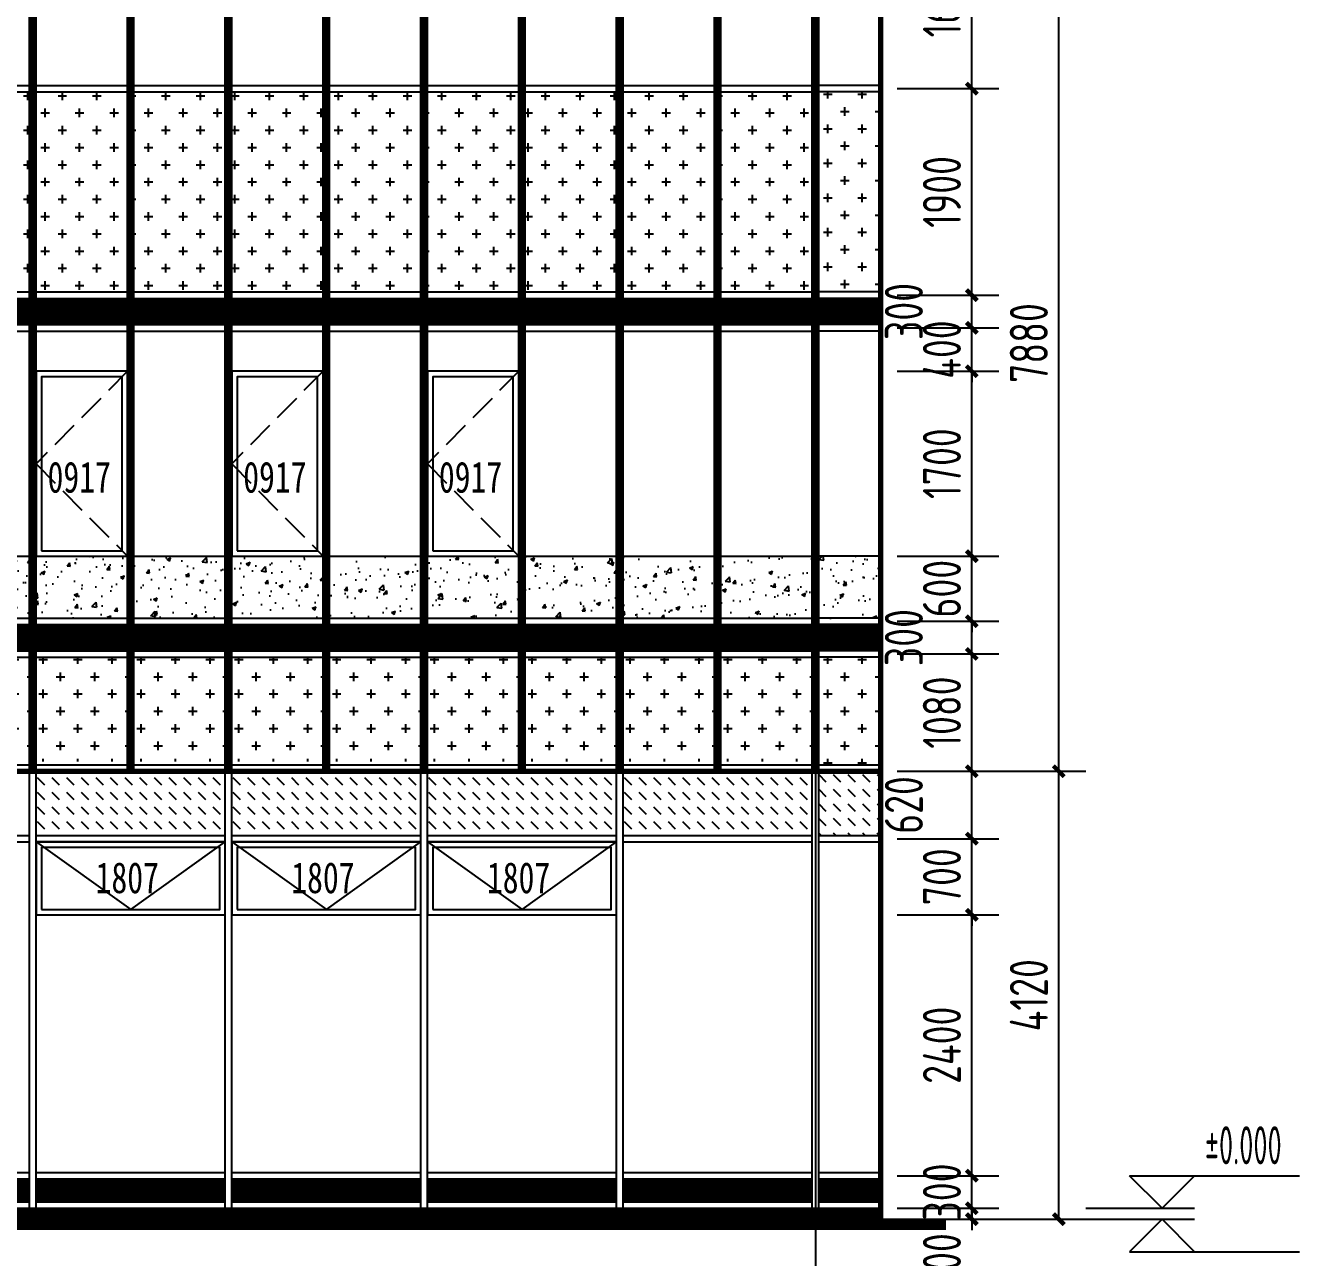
# Model space of a CAD drawing. Extents: x -280168 to 205214, y -148835 to -64913.
# Drawn here: x -229929 to -218208, y -107579 to -96245 of the extents above; entities that cross this region are included whole.
import ezdxf

# ---------------------------------------------------------------- set-up
doc = ezdxf.new("R2010")
doc.units = 0
doc.header["$LTSCALE"] = 1000
doc.header["$MEASUREMENT"] = 0
doc.linetypes.add('DASH', pattern=[0.35, 0.25, -0.1])
for name, color, linetype in [('01-标注_尺寸', 124, 'Continuous'), ('01-标注_标高', 200, 'Continuous'), ('02-TEXT_标注', 130, 'Continuous'), ('05-填充_156', 156, 'Continuous'), ('05-填充_18', 18, 'Continuous'), ('05-填充_天正', 14, 'Continuous'), ('A-C_玻璃幕墙', 140, 'Continuous'), ('A-C_窗', 140, 'Continuous'), ('D-铝板', 181, 'Continuous'), ('E-立面轮廓', 241, 'Continuous')]:
    doc.layers.add(name, color=color, linetype=linetype)
doc.layers.add('04-不打印_辅助线', color=165, linetype='Continuous', plot=False)
doc.styles.add('_TCH_DIM', font='ros1.shx', dxfattribs={"width": 0.75, "bigfont": 'jd.shx'})
doc.styles.add('_TCH_DIM_T3', font='ros1.shx', dxfattribs={"width": 0.85, "bigfont": 'jd.shx'})
doc.styles.get("Standard").update_dxf_attribs({"font": 'STXIHEI_0.TTF', "width": 0.75})
doc.dimstyles.new('_TCH_ARCH&&100', dxfattribs={"dimtxt": 350, "dimasz": 100, "dimexe": 250, "dimexo": 300, "dimgap": 100, "dimtad": 1, "dimdec": 0, "dimzin": 0, "dimdsep": 46, "dimtxsty": '_TCH_DIM_T3', "dimblk": 'ARCHTICK', "dimcen": 0.09, "dimclrt": 7, "dimazin": 2, "dimtfac": 1, "dimtdec": 0, "dimtix": 1, "dimtmove": 2, "dimatfit": 3, "dimfxl": 0, "dimtolj": 1, "dimtzin": 0, "dimarcsym": 0})

# ---------------------------------------------------------------- blocks, each defined once
blk = doc.blocks.new('*U451')
at = {"layer": '05-填充_18', "const_width": 210}
blk.add_lwpolyline([(-870, 0), (870, 0)], dxfattribs=at)
blk = doc.blocks.new('*U452')
at = {"color": 0, "linetype": 'ByBlock', "lineweight": -2, "transparency": 16777216}
for p in [(-7200, 0), (-5400, 0), (-3600, 0), (-1800, 0), (0, 0)]:
    blk.add_blockref('*U451', p, dxfattribs=at)
blk = doc.blocks.new('*U467')
at = {"layer": '05-填充_18', "const_width": 240}
blk.add_lwpolyline([(-420, 0), (420, 0)], dxfattribs=at)
blk = doc.blocks.new('*U468')
at = {"layer": '05-填充_18', "color": 0, "linetype": 'ByBlock', "lineweight": -2, "transparency": 16777216}
for p in [(13500, 0), (14400, 0), (15300, 0), (16200, 0), (17100, 0), (18000, 0), (18900, 0), (19800, 0), (20700, 0)]:
    blk.add_blockref('*U467', p, dxfattribs=at)
blk = doc.blocks.new('*U479')
at = {"layer": '05-填充_18', "const_width": 240}
blk.add_lwpolyline([(-420, 0), (420, 0)], dxfattribs=at)
blk = doc.blocks.new('*U480')
at = {"layer": '05-填充_18', "color": 0, "linetype": 'ByBlock', "lineweight": -2, "transparency": 16777216}
for p in [(13500, 0), (14400, 0), (15300, 0), (16200, 0), (17100, 0), (18000, 0), (18900, 0), (19800, 0), (20700, 0)]:
    blk.add_blockref('*U479', p, dxfattribs=at)
blk = doc.blocks.new('*U453')
at = {"layer": 'A-C_玻璃幕墙'}
for p, q in [((-30, -2025), (-30, 1995)), ((30, -2025), (30, 1995))]:
    blk.add_line(p, q, dxfattribs=at)
blk = doc.blocks.new('*U454')
at = {"layer": 'A-C_玻璃幕墙', "color": 0, "linetype": 'ByBlock', "lineweight": -2, "transparency": 16777216}
for p in [(-7200, 0), (-5400, 0), (-3600, 0), (-1800, 0), (0, 0)]:
    blk.add_blockref('*U453', p, dxfattribs=at)
blk = doc.blocks.new('*U455')
at = {"layer": 'A-C_玻璃幕墙'}
for p, q in [((-870, 30), (870, 30)), ((-870, -30), (870, -30))]:
    blk.add_line(p, q, dxfattribs=at)
blk = doc.blocks.new('*U456')
at = {"layer": 'A-C_玻璃幕墙', "color": 0, "linetype": 'ByBlock', "lineweight": -2, "transparency": 16777216}
for p in [(-7200, 0), (-5400, 0), (-3600, 0), (-1800, 0), (0, 0)]:
    blk.add_blockref('*U455', p, dxfattribs=at)
blk = doc.blocks.new('*U457')
at = {"layer": 'A-C_玻璃幕墙'}
for p, q in [((-870, 30), (870, 30)), ((-870, -30), (870, -30))]:
    blk.add_line(p, q, dxfattribs=at)
blk = doc.blocks.new('*U458')
at = {"layer": 'A-C_玻璃幕墙', "color": 0, "linetype": 'ByBlock', "lineweight": -2, "transparency": 16777216}
for p in [(-7200, 0), (-5400, 0), (-3600, 0), (-1800, 0), (0, 0)]:
    blk.add_blockref('*U457', p, dxfattribs=at)
blk = doc.blocks.new('*U459')
at = {"layer": 'A-C_玻璃幕墙'}
for p, q in [((-870, 30), (870, 30)), ((-870, -30), (870, -30))]:
    blk.add_line(p, q, dxfattribs=at)
blk = doc.blocks.new('*U460')
at = {"layer": 'A-C_玻璃幕墙', "color": 0, "linetype": 'ByBlock', "lineweight": -2, "transparency": 16777216}
for p in [(-7200, 0), (-5400, 0), (-3600, 0), (-1800, 0), (0, 0)]:
    blk.add_blockref('*U459', p, dxfattribs=at)
blk = doc.blocks.new('*U463')
at = {"layer": 'A-C_玻璃幕墙'}
for p, q in [((-420, 30), (420, 30)), ((-420, -30), (420, -30))]:
    blk.add_line(p, q, dxfattribs=at)
blk = doc.blocks.new('*U464')
at = {"layer": 'A-C_玻璃幕墙', "color": 0, "linetype": 'ByBlock', "lineweight": -2, "transparency": 16777216}
for p in [(13500, 0), (14400, 0), (15300, 0), (16200, 0), (17100, 0), (18000, 0), (18900, 0), (19800, 0), (20700, 0)]:
    blk.add_blockref('*U463', p, dxfattribs=at)
blk = doc.blocks.new('*U469')
at = {"layer": 'A-C_玻璃幕墙'}
for p, q in [((-420, 30), (420, 30)), ((-420, -30), (420, -30))]:
    blk.add_line(p, q, dxfattribs=at)
blk = doc.blocks.new('*U470')
at = {"layer": 'A-C_玻璃幕墙', "color": 0, "linetype": 'ByBlock', "lineweight": -2, "transparency": 16777216}
for p in [(13500, 0), (14400, 0), (15300, 0), (16200, 0), (17100, 0), (18000, 0), (18900, 0), (19800, 0), (20700, 0)]:
    blk.add_blockref('*U469', p, dxfattribs=at)
blk = doc.blocks.new('*U471')
at = {"layer": 'A-C_玻璃幕墙'}
blk.add_line((-420, 0), (420, 0), dxfattribs=at)
blk = doc.blocks.new('*U472')
at = {"layer": 'A-C_玻璃幕墙', "color": 0, "linetype": 'ByBlock', "lineweight": -2, "transparency": 16777216}
for p in [(13500, 0), (14400, 0), (15300, 0), (16200, 0), (17100, 0), (18000, 0), (18900, 0), (19800, 0), (20700, 0)]:
    blk.add_blockref('*U471', p, dxfattribs=at)
blk = doc.blocks.new('*U473')
at = {"layer": 'A-C_玻璃幕墙'}
for p, q in [((-420, 30), (420, 30)), ((-420, -30), (420, -30))]:
    blk.add_line(p, q, dxfattribs=at)
blk = doc.blocks.new('*U474')
at = {"layer": 'A-C_玻璃幕墙', "color": 0, "linetype": 'ByBlock', "lineweight": -2, "transparency": 16777216}
for p in [(13500, 0), (14400, 0), (15300, 0), (16200, 0), (17100, 0), (18000, 0), (18900, 0), (19800, 0), (20700, 0)]:
    blk.add_blockref('*U473', p, dxfattribs=at)
blk = doc.blocks.new('*U475')
at = {"layer": 'A-C_玻璃幕墙'}
for p, q in [((-420, 30), (420, 30)), ((-420, -30), (420, -30))]:
    blk.add_line(p, q, dxfattribs=at)
blk = doc.blocks.new('*U476')
at = {"layer": 'A-C_玻璃幕墙', "color": 0, "linetype": 'ByBlock', "lineweight": -2, "transparency": 16777216}
for p in [(13500, 0), (14400, 0), (15300, 0), (16200, 0), (17100, 0), (18000, 0), (18900, 0), (19800, 0), (20700, 0)]:
    blk.add_blockref('*U475', p, dxfattribs=at)
blk = doc.blocks.new('*U477')
at = {"layer": 'A-C_玻璃幕墙'}
for p, q in [((-420, 30), (420, 30)), ((-420, -30), (420, -30))]:
    blk.add_line(p, q, dxfattribs=at)
blk = doc.blocks.new('*U478')
at = {"layer": 'A-C_玻璃幕墙', "color": 0, "linetype": 'ByBlock', "lineweight": -2, "transparency": 16777216}
for p in [(13500, 0), (14400, 0), (15300, 0), (16200, 0), (17100, 0), (18000, 0), (18900, 0), (19800, 0), (20700, 0)]:
    blk.add_blockref('*U477', p, dxfattribs=at)
blk = doc.blocks.new('*U461')
at = {"layer": '05-填充_18', "const_width": 60}
blk.add_lwpolyline([(0, -2025), (0, 5855)], dxfattribs=at)
at = {"layer": 'D-铝板'}
for p, q in [((-30, -2025), (-30, 5855)), ((30, -2025), (30, 5855))]:
    blk.add_line(p, q, dxfattribs=at)
blk = doc.blocks.new('*U462')
at = {"layer": 'D-铝板', "color": 0, "linetype": 'ByBlock', "lineweight": -2, "transparency": 16777216}
for p in [(14400, 0), (15300, 0), (16200, 0), (17100, 0), (18000, 0), (18900, 0), (19800, 0), (20700, 0), (21600, 0)]:
    blk.add_blockref('*U461', p, dxfattribs=at)
blk = doc.blocks.new('*U465')
at = {"layer": '05-填充_天正'}
h = blk.add_hatch(dxfattribs=at)
h.set_pattern_fill('AR-CONC', color=256, scale=200)
h.set_pattern_definition([(50, (-156128.72, 161537.9), (364.36934, -31.87817), [38.1, -419.1]), (355, (-156128.72, 161537.9), (-70.48565, 382.1133), [30.48, -335.28]), (100.451, (-156098.36, 161535.23), (293.885, 350.2334), [32.38, -356.18]), (46.1842, (-156128.7, 161639.5), (542.1581, -84.0847), [57.15, -628.65]), (96.6356, (-156083.54, 161632.5), (474.8085, 494.8511), [48.57, -534.27]), (351.184, (-156128.7, 161639.5), (474.8092, 494.8502), [45.72, -502.92]), (21, (-156077.92, 161614.1), (303.22976, -204.53104), [38.1, -419.1]), (326, (-156077.92, 161614.1), (123.60406, 368.37593), [30.48, -335.28]), (71.4514, (-156052.65, 161597.04), (426.833, 163.8457), [32.38, -356.18]), (37.5, (-156128.72, 161537.89), (6.17721, 169.11008), [0, -331.216, 0, -340.36, 0, -336.55]), (7.5, (-156128.72, 161537.89), (133.63933, 200.36115), [0, -194.056, 0, -323.596, 0, -128.27]), (327.5, (-156242, 161537.89), (271.18119, -11.45749), [0, -127, 0, -396.24, 0, -525.78]), (317.5, (-156292.8, 161537.89), (296.25836, 50.85298), [0, -165.1, 0, -263.144, 0, -373.38])])
h.paths.add_polyline_path([(-420, 285), (420, 285), (420, -285), (-420, -285)])
blk = doc.blocks.new('*U466')
at = {"color": 0, "linetype": 'ByBlock', "lineweight": -2, "transparency": 16777216}
for p in [(13500, 0), (14400, 0), (15300, 0), (16200, 0), (17100, 0), (18000, 0), (18900, 0), (19800, 0), (20700, 0)]:
    blk.add_blockref('*U465', p, dxfattribs=at)
blk = doc.blocks.new('A$C63224D34')
for points in [[(-10, -2075), (830, -2075), (830, -375), (-10, -375)], [(40, -2025), (780, -2025), (780, -425), (40, -425)]]:
    blk.add_lwpolyline(points, close=True)
at = {"linetype": 'DASH'}
blk.add_lwpolyline([(830, -375), (-10, -1225), (830, -2075)], dxfattribs=at)
at = {"layer": '04-不打印_辅助线', "width": 0.75}
blk.add_text('0917', height=285.4, dxfattribs=at).set_placement((95, -1491))
blk = doc.blocks.new('*U481')
at = {"layer": 'A-C_玻璃幕墙'}
for p, q in [((-420, 30), (420, 30)), ((-420, -30), (420, -30))]:
    blk.add_line(p, q, dxfattribs=at)
blk = doc.blocks.new('*U482')
at = {"layer": 'A-C_玻璃幕墙', "color": 0, "linetype": 'ByBlock', "lineweight": -2, "transparency": 16777216}
for p in [(13500, 0), (14400, 0), (15300, 0), (16200, 0), (17100, 0), (18000, 0), (18900, 0), (19800, 0), (20700, 0)]:
    blk.add_blockref('*U481', p, dxfattribs=at)
blk = doc.blocks.new('*U483')
at = {"layer": '05-填充_156'}
h = blk.add_hatch(dxfattribs=at)
h.set_pattern_fill('CROSS', color=136, scale=100)
h.set_pattern_definition([(0, (-156128.72, 157902.89), (158.75, 158.75), [79.375, -238.125]), (90, (-156089.03, 157863.2), (-158.75, 158.75), [79.375, -238.125])])
h.paths.add_polyline_path([(-420, 920), (420, 920), (420, -920), (-420, -920)])
blk = doc.blocks.new('*U484')
at = {"color": 0, "linetype": 'ByBlock', "lineweight": -2, "transparency": 16777216}
for p in [(13500, 0), (14400, 0), (15300, 0), (16200, 0), (17100, 0), (18000, 0), (18900, 0), (19800, 0), (20700, 0)]:
    blk.add_blockref('*U483', p, dxfattribs=at)
blk = doc.blocks.new('A$C649D47EF')
for points in [[(-1735, 0), (5, 0), (5, 670), (-1735, 670)], [(-1685, 50), (-45, 50), (-45, 620), (-1685, 620)]]:
    blk.add_lwpolyline(points, close=True)
for points in [[(-1735, 670), (-865, 50)], [(-865, 50), (5, 670)]]:
    blk.add_lwpolyline(points)
at = {"layer": '04-不打印_辅助线', "width": 0.75}
blk.add_text('1807', height=285.4, dxfattribs=at).set_placement((-1188, 199))
blk = doc.blocks.new('*U485')
at = {"layer": 'A-C_窗'}
blk.add_blockref('A$C649D47EF', (865, -335), dxfattribs=at)
blk = doc.blocks.new('*U486')
at = {"color": 0, "linetype": 'ByBlock', "lineweight": -2, "transparency": 16777216}
for p in [(0, 0), (1800, 0), (3600, 0)]:
    blk.add_blockref('*U485', p, dxfattribs=at)
blk = doc.blocks.new('_ArchTick')
at = {"color": 0, "linetype": 'ByBlock', "const_width": 0.4}
blk.add_lwpolyline([(-0.5, -0.5), (0.5, 0.5)], dxfattribs=at)
blk = doc.blocks.new('*D1239')
at = {"layer": '01-标注_尺寸', "color": 0, "lineweight": -2, "transparency": 16777216}
for p, q in [((-221910, -107126), (-220973, -107126)), ((-221223, -107126), (-221223, -107026)), ((-221223, -107226), (-221223, -107126)), ((-221910, -107226), (-220973, -107226)), ((-221223, -107226), (-221223, -107326))]:
    blk.add_line(p, q, dxfattribs=at)
at = {"layer": 'Defpoints', "color": 0, "transparency": 16777216}
for p in [(-222210, -107126), (-221223, -107126), (-222210, -107226)]:
    blk.add_point(p, dxfattribs=at)
at = {"layer": '01-标注_尺寸', "color": 0, "lineweight": -2, "transparency": 16777216, "xscale": 100, "yscale": 100, "zscale": 100}
for p, rotation in [((-221223, -107126), 270), ((-221223, -107226), 90)]:
    blk.add_blockref('_ArchTick', p, dxfattribs=dict(at, rotation=rotation))
at = {"layer": '01-标注_尺寸', "color": 7, "transparency": 16777216, "insert": (-221498, -107592), "char_height": 350, "attachment_point": 5, "rotation": 90, "style": '_TCH_DIM_T3'}
blk.add_mtext('\\A1;100', dxfattribs=at)
blk = doc.blocks.new('*D1240')
at = {"layer": '01-标注_尺寸', "color": 0, "lineweight": -2, "transparency": 16777216}
for p, q in [((-221223, -106826), (-221223, -106726)), ((-221910, -106826), (-220973, -106826)), ((-221223, -107126), (-221223, -106826)), ((-221910, -107126), (-220973, -107126)), ((-221223, -107126), (-221223, -107226))]:
    blk.add_line(p, q, dxfattribs=at)
at = {"layer": 'Defpoints', "color": 0, "transparency": 16777216}
for p in [(-222210, -106826), (-221223, -106826), (-222210, -107126)]:
    blk.add_point(p, dxfattribs=at)
at = {"layer": '01-标注_尺寸', "color": 0, "lineweight": -2, "transparency": 16777216, "xscale": 100, "yscale": 100, "zscale": 100}
for p, rotation in [((-221223, -106826), 270), ((-221223, -107126), 90)]:
    blk.add_blockref('_ArchTick', p, dxfattribs=dict(at, rotation=rotation))
at = {"layer": '01-标注_尺寸', "color": 7, "transparency": 16777216, "insert": (-221498, -106976), "char_height": 350, "attachment_point": 5, "rotation": 90, "style": '_TCH_DIM_T3'}
blk.add_mtext('\\A1;300', dxfattribs=at)
blk = doc.blocks.new('*D1241')
at = {"layer": '01-标注_尺寸', "color": 0, "lineweight": -2, "transparency": 16777216}
for p, q in [((-221910, -104426), (-220973, -104426)), ((-221223, -106826), (-221223, -104426)), ((-221910, -106826), (-220973, -106826))]:
    blk.add_line(p, q, dxfattribs=at)
at = {"layer": 'Defpoints', "color": 0, "transparency": 16777216}
for p in [(-222210, -104426), (-221223, -104426), (-222210, -106826)]:
    blk.add_point(p, dxfattribs=at)
at = {"layer": '01-标注_尺寸', "color": 0, "lineweight": -2, "transparency": 16777216, "xscale": 100, "yscale": 100, "zscale": 100}
for p, rotation in [((-221223, -104426), 90), ((-221223, -106826), 270)]:
    blk.add_blockref('_ArchTick', p, dxfattribs=dict(at, rotation=rotation))
at = {"layer": '01-标注_尺寸', "color": 7, "transparency": 16777216, "insert": (-221498, -105626), "char_height": 350, "attachment_point": 5, "rotation": 90, "style": '_TCH_DIM_T3'}
blk.add_mtext('\\A1;2400', dxfattribs=at)
blk = doc.blocks.new('*D1242')
at = {"layer": '01-标注_尺寸', "color": 0, "lineweight": -2, "transparency": 16777216}
for p, q in [((-221910, -103726), (-220973, -103726)), ((-221223, -103726), (-221223, -103626)), ((-221223, -104426), (-221223, -103726)), ((-221910, -104426), (-220973, -104426)), ((-221223, -104426), (-221223, -104526))]:
    blk.add_line(p, q, dxfattribs=at)
at = {"layer": 'Defpoints', "color": 0, "transparency": 16777216}
for p in [(-222210, -103726), (-221223, -103726), (-222210, -104426)]:
    blk.add_point(p, dxfattribs=at)
at = {"layer": '01-标注_尺寸', "color": 0, "lineweight": -2, "transparency": 16777216, "xscale": 100, "yscale": 100, "zscale": 100}
for p, rotation in [((-221223, -103726), 270), ((-221223, -104426), 90)]:
    blk.add_blockref('_ArchTick', p, dxfattribs=dict(at, rotation=rotation))
at = {"layer": '01-标注_尺寸', "color": 7, "transparency": 16777216, "insert": (-221498, -104076), "char_height": 350, "attachment_point": 5, "rotation": 90, "style": '_TCH_DIM_T3'}
blk.add_mtext('\\A1;700', dxfattribs=at)
blk = doc.blocks.new('*D1243')
at = {"layer": '01-标注_尺寸', "color": 0, "lineweight": -2, "transparency": 16777216}
for p, q in [((-221910, -103106), (-220973, -103106)), ((-221223, -103726), (-221223, -103106)), ((-221910, -103726), (-220973, -103726))]:
    blk.add_line(p, q, dxfattribs=at)
at = {"layer": 'Defpoints', "color": 0, "transparency": 16777216}
for p in [(-222210, -103106), (-221223, -103106), (-222210, -103726)]:
    blk.add_point(p, dxfattribs=at)
at = {"layer": '01-标注_尺寸', "color": 0, "lineweight": -2, "transparency": 16777216, "xscale": 100, "yscale": 100, "zscale": 100}
for p, rotation in [((-221223, -103106), 90), ((-221223, -103726), 270)]:
    blk.add_blockref('_ArchTick', p, dxfattribs=dict(at, rotation=rotation))
at = {"layer": '01-标注_尺寸', "color": 7, "transparency": 16777216, "insert": (-221848, -103416), "char_height": 350, "attachment_point": 5, "rotation": 90, "style": '_TCH_DIM_T3'}
blk.add_mtext('\\A1;620', dxfattribs=at)
blk = doc.blocks.new('*D1244')
at = {"layer": '01-标注_尺寸', "color": 0, "lineweight": -2, "transparency": 16777216}
for p, q in [((-221910, -102026), (-220973, -102026)), ((-221223, -103106), (-221223, -102026)), ((-221910, -103106), (-220973, -103106))]:
    blk.add_line(p, q, dxfattribs=at)
at = {"layer": 'Defpoints', "color": 0, "transparency": 16777216}
for p in [(-222210, -102026), (-221223, -102026), (-222210, -103106)]:
    blk.add_point(p, dxfattribs=at)
at = {"layer": '01-标注_尺寸', "color": 0, "lineweight": -2, "transparency": 16777216, "xscale": 100, "yscale": 100, "zscale": 100}
for p, rotation in [((-221223, -102026), 90), ((-221223, -103106), 270)]:
    blk.add_blockref('_ArchTick', p, dxfattribs=dict(at, rotation=rotation))
at = {"layer": '01-标注_尺寸', "color": 7, "transparency": 16777216, "insert": (-221498, -102566), "char_height": 350, "attachment_point": 5, "rotation": 90, "style": '_TCH_DIM_T3'}
blk.add_mtext('\\A1;1080', dxfattribs=at)
blk = doc.blocks.new('*D1245')
at = {"layer": '01-标注_尺寸', "color": 0, "lineweight": -2, "transparency": 16777216}
for p, q in [((-221910, -101726), (-220973, -101726)), ((-221223, -102026), (-221223, -101726)), ((-221910, -102026), (-220973, -102026))]:
    blk.add_line(p, q, dxfattribs=at)
at = {"layer": 'Defpoints', "color": 0, "transparency": 16777216}
for p in [(-222210, -101726), (-221223, -101726), (-222210, -102026)]:
    blk.add_point(p, dxfattribs=at)
at = {"layer": '01-标注_尺寸', "color": 0, "lineweight": -2, "transparency": 16777216, "xscale": 100, "yscale": 100, "zscale": 100}
for p, rotation in [((-221223, -101726), 90), ((-221223, -102026), 270)]:
    blk.add_blockref('_ArchTick', p, dxfattribs=dict(at, rotation=rotation))
at = {"layer": '01-标注_尺寸', "color": 7, "transparency": 16777216, "insert": (-221848, -101876), "char_height": 350, "attachment_point": 5, "rotation": 90, "style": '_TCH_DIM_T3'}
blk.add_mtext('\\A1;300', dxfattribs=at)
blk = doc.blocks.new('*D1246')
at = {"layer": '01-标注_尺寸', "color": 0, "lineweight": -2, "transparency": 16777216}
for p, q in [((-221223, -101126), (-221223, -101026)), ((-221910, -101126), (-220973, -101126)), ((-221223, -101726), (-221223, -101126)), ((-221910, -101726), (-220973, -101726)), ((-221223, -101726), (-221223, -101826))]:
    blk.add_line(p, q, dxfattribs=at)
at = {"layer": 'Defpoints', "color": 0, "transparency": 16777216}
for p in [(-222210, -101126), (-221223, -101126), (-222210, -101726)]:
    blk.add_point(p, dxfattribs=at)
at = {"layer": '01-标注_尺寸', "color": 0, "lineweight": -2, "transparency": 16777216, "xscale": 100, "yscale": 100, "zscale": 100}
for p, rotation in [((-221223, -101126), 270), ((-221223, -101726), 90)]:
    blk.add_blockref('_ArchTick', p, dxfattribs=dict(at, rotation=rotation))
at = {"layer": '01-标注_尺寸', "color": 7, "transparency": 16777216, "insert": (-221498, -101426), "char_height": 350, "attachment_point": 5, "rotation": 90, "style": '_TCH_DIM_T3'}
blk.add_mtext('\\A1;600', dxfattribs=at)
blk = doc.blocks.new('*D1247')
at = {"layer": '01-标注_尺寸', "color": 0, "lineweight": -2, "transparency": 16777216}
for p, q in [((-221910, -99426), (-220973, -99426)), ((-221223, -101126), (-221223, -99426)), ((-221910, -101126), (-220973, -101126))]:
    blk.add_line(p, q, dxfattribs=at)
at = {"layer": 'Defpoints', "color": 0, "transparency": 16777216}
for p in [(-222210, -99426), (-221223, -99426), (-222210, -101126)]:
    blk.add_point(p, dxfattribs=at)
at = {"layer": '01-标注_尺寸', "color": 0, "lineweight": -2, "transparency": 16777216, "xscale": 100, "yscale": 100, "zscale": 100}
for p, rotation in [((-221223, -99426), 90), ((-221223, -101126), 270)]:
    blk.add_blockref('_ArchTick', p, dxfattribs=dict(at, rotation=rotation))
at = {"layer": '01-标注_尺寸', "color": 7, "transparency": 16777216, "insert": (-221498, -100276), "char_height": 350, "attachment_point": 5, "rotation": 90, "style": '_TCH_DIM_T3'}
blk.add_mtext('\\A1;1700', dxfattribs=at)
blk = doc.blocks.new('*D1248')
at = {"layer": '01-标注_尺寸', "color": 0, "lineweight": -2, "transparency": 16777216}
for p, q in [((-221910, -99026), (-220973, -99026)), ((-221223, -99026), (-221223, -98926)), ((-221223, -99426), (-221223, -99026)), ((-221910, -99426), (-220973, -99426)), ((-221223, -99426), (-221223, -99526))]:
    blk.add_line(p, q, dxfattribs=at)
at = {"layer": 'Defpoints', "color": 0, "transparency": 16777216}
for p in [(-222210, -99026), (-221223, -99026), (-222210, -99426)]:
    blk.add_point(p, dxfattribs=at)
at = {"layer": '01-标注_尺寸', "color": 0, "lineweight": -2, "transparency": 16777216, "xscale": 100, "yscale": 100, "zscale": 100}
for p, rotation in [((-221223, -99026), 270), ((-221223, -99426), 90)]:
    blk.add_blockref('_ArchTick', p, dxfattribs=dict(at, rotation=rotation))
at = {"layer": '01-标注_尺寸', "color": 7, "transparency": 16777216, "insert": (-221498, -99226), "char_height": 350, "attachment_point": 5, "rotation": 90, "style": '_TCH_DIM_T3'}
blk.add_mtext('\\A1;400', dxfattribs=at)
blk = doc.blocks.new('*D1249')
at = {"layer": '01-标注_尺寸', "color": 0, "lineweight": -2, "transparency": 16777216}
for p, q in [((-221910, -98726), (-220973, -98726)), ((-221223, -99026), (-221223, -98726)), ((-221910, -99026), (-220973, -99026))]:
    blk.add_line(p, q, dxfattribs=at)
at = {"layer": 'Defpoints', "color": 0, "transparency": 16777216}
for p in [(-222210, -98726), (-221223, -98726), (-222210, -99026)]:
    blk.add_point(p, dxfattribs=at)
at = {"layer": '01-标注_尺寸', "color": 0, "lineweight": -2, "transparency": 16777216, "xscale": 100, "yscale": 100, "zscale": 100}
for p, rotation in [((-221223, -98726), 90), ((-221223, -99026), 270)]:
    blk.add_blockref('_ArchTick', p, dxfattribs=dict(at, rotation=rotation))
at = {"layer": '01-标注_尺寸', "color": 7, "transparency": 16777216, "insert": (-221848, -98876), "char_height": 350, "attachment_point": 5, "rotation": 90, "style": '_TCH_DIM_T3'}
blk.add_mtext('\\A1;300', dxfattribs=at)
blk = doc.blocks.new('*D1250')
at = {"layer": '01-标注_尺寸', "color": 0, "lineweight": -2, "transparency": 16777216}
for p, q in [((-221910, -96826), (-220973, -96826)), ((-221223, -98726), (-221223, -96826)), ((-221910, -98726), (-220973, -98726))]:
    blk.add_line(p, q, dxfattribs=at)
at = {"layer": 'Defpoints', "color": 0, "transparency": 16777216}
for p in [(-222210, -96826), (-221223, -96826), (-222210, -98726)]:
    blk.add_point(p, dxfattribs=at)
at = {"layer": '01-标注_尺寸', "color": 0, "lineweight": -2, "transparency": 16777216, "xscale": 100, "yscale": 100, "zscale": 100}
for p, rotation in [((-221223, -96826), 90), ((-221223, -98726), 270)]:
    blk.add_blockref('_ArchTick', p, dxfattribs=dict(at, rotation=rotation))
at = {"layer": '01-标注_尺寸', "color": 7, "transparency": 16777216, "insert": (-221498, -97776), "char_height": 350, "attachment_point": 5, "rotation": 90, "style": '_TCH_DIM_T3'}
blk.add_mtext('\\A1;1900', dxfattribs=at)
blk = doc.blocks.new('*D1251')
at = {"layer": '01-标注_尺寸', "color": 0, "lineweight": -2, "transparency": 16777216}
for p, q in [((-221910, -95226), (-220973, -95226)), ((-221223, -96826), (-221223, -95226)), ((-221910, -96826), (-220973, -96826))]:
    blk.add_line(p, q, dxfattribs=at)
at = {"layer": 'Defpoints', "color": 0, "transparency": 16777216}
for p in [(-222210, -95226), (-221223, -95226), (-222210, -96826)]:
    blk.add_point(p, dxfattribs=at)
at = {"layer": '01-标注_尺寸', "color": 0, "lineweight": -2, "transparency": 16777216, "xscale": 100, "yscale": 100, "zscale": 100}
for p, rotation in [((-221223, -95226), 90), ((-221223, -96826), 270)]:
    blk.add_blockref('_ArchTick', p, dxfattribs=dict(at, rotation=rotation))
at = {"layer": '01-标注_尺寸', "color": 7, "transparency": 16777216, "insert": (-221498, -96026), "char_height": 350, "attachment_point": 5, "rotation": 90, "style": '_TCH_DIM_T3'}
blk.add_mtext('\\A1;1600', dxfattribs=at)
blk = doc.blocks.new('*D1252')
at = {"layer": '01-标注_尺寸', "color": 0, "lineweight": -2, "transparency": 16777216}
for p, q in [((-221110, -103106), (-220173, -103106)), ((-220423, -107226), (-220423, -103106)), ((-221110, -107226), (-220173, -107226))]:
    blk.add_line(p, q, dxfattribs=at)
at = {"layer": 'Defpoints', "color": 0, "transparency": 16777216}
for p in [(-221410, -103106), (-220423, -103106), (-221410, -107226)]:
    blk.add_point(p, dxfattribs=at)
at = {"layer": '01-标注_尺寸', "color": 0, "lineweight": -2, "transparency": 16777216, "xscale": 100, "yscale": 100, "zscale": 100}
for p, rotation in [((-220423, -103106), 90), ((-220423, -107226), 270)]:
    blk.add_blockref('_ArchTick', p, dxfattribs=dict(at, rotation=rotation))
at = {"layer": '01-标注_尺寸', "color": 7, "transparency": 16777216, "insert": (-220698, -105166), "char_height": 350, "attachment_point": 5, "rotation": 90, "style": '_TCH_DIM_T3'}
blk.add_mtext('\\A1;4120', dxfattribs=at)
blk = doc.blocks.new('*D1253')
at = {"layer": '01-标注_尺寸', "color": 0, "lineweight": -2, "transparency": 16777216}
for p, q in [((-221110, -95226), (-220173, -95226)), ((-220423, -103106), (-220423, -95226)), ((-221110, -103106), (-220173, -103106))]:
    blk.add_line(p, q, dxfattribs=at)
at = {"layer": 'Defpoints', "color": 0, "transparency": 16777216}
for p in [(-221410, -95226), (-220423, -95226), (-221410, -103106)]:
    blk.add_point(p, dxfattribs=at)
at = {"layer": '01-标注_尺寸', "color": 0, "lineweight": -2, "transparency": 16777216, "xscale": 100, "yscale": 100, "zscale": 100}
for p, rotation in [((-220423, -95226), 90), ((-220423, -103106), 270)]:
    blk.add_blockref('_ArchTick', p, dxfattribs=dict(at, rotation=rotation))
at = {"layer": '01-标注_尺寸', "color": 7, "transparency": 16777216, "insert": (-220698, -99166), "char_height": 350, "attachment_point": 5, "rotation": 90, "style": '_TCH_DIM_T3'}
blk.add_mtext('\\A1;7880', dxfattribs=at)

msp = doc.modelspace()

# ---------------------------------------------------------------- hatches: boundary and pattern name
at = {"layer": '05-填充_156'}
h = msp.add_hatch(dxfattribs=at)
h.set_pattern_fill('CROSS', color=136, scale=100)
h.set_pattern_definition([(0, (-378639.85, 60126.65), (158.75, 158.75), [79.375, -238.125]), (90, (-378600.16, 60086.96), (-158.75, 158.75), [79.375, -238.125])])
h.paths.add_polyline_path([(-222061.1, -98696.2), (-222061.1, -96856.2), (-222631.1, -96856.2), (-222631.1, -98696.2)])
h = msp.add_hatch(dxfattribs=at)
h.set_pattern_fill('CROSS', color=136, scale=100)
h.set_pattern_definition([(0, (-386439.85, 54926.65), (158.75, 158.75), [79.375, -238.125]), (90, (-386400.16, 54886.96), (-158.75, 158.75), [79.375, -238.125])])
h.paths.add_polyline_path([(-230731.1, -102056.2), (-229891.1, -102056.2), (-229891.1, -103016.2), (-230731.1, -103016.2)])
h = msp.add_hatch(dxfattribs=at)
h.set_pattern_fill('CROSS', color=136, scale=100)
h.set_pattern_definition([(0, (-385539.85, 54926.65), (158.75, 158.75), [79.375, -238.125]), (90, (-385500.16, 54886.96), (-158.75, 158.75), [79.375, -238.125])])
h.paths.add_polyline_path([(-229831.1, -102056.2), (-228991.1, -102056.2), (-228991.1, -103016.2), (-229831.1, -103016.2)])
h = msp.add_hatch(dxfattribs=at)
h.set_pattern_fill('CROSS', color=136, scale=100)
h.set_pattern_definition([(0, (-384639.85, 54926.65), (158.75, 158.75), [79.375, -238.125]), (90, (-384600.16, 54886.96), (-158.75, 158.75), [79.375, -238.125])])
h.paths.add_polyline_path([(-228931.1, -102056.2), (-228091.1, -102056.2), (-228091.1, -103016.2), (-228931.1, -103016.2)])
h = msp.add_hatch(dxfattribs=at)
h.set_pattern_fill('CROSS', color=136, scale=100)
h.set_pattern_definition([(0, (-383739.85, 54926.65), (158.75, 158.75), [79.375, -238.125]), (90, (-383700.16, 54886.96), (-158.75, 158.75), [79.375, -238.125])])
h.paths.add_polyline_path([(-228031.1, -102056.2), (-227191.1, -102056.2), (-227191.1, -103016.2), (-228031.1, -103016.2)])
h = msp.add_hatch(dxfattribs=at)
h.set_pattern_fill('CROSS', color=136, scale=100)
h.set_pattern_definition([(0, (-382839.85, 54926.65), (158.75, 158.75), [79.375, -238.125]), (90, (-382800.16, 54886.96), (-158.75, 158.75), [79.375, -238.125])])
h.paths.add_polyline_path([(-227131.1, -102056.2), (-226291.1, -102056.2), (-226291.1, -103016.2), (-227131.1, -103016.2)])
h = msp.add_hatch(dxfattribs=at)
h.set_pattern_fill('CROSS', color=136, scale=100)
h.set_pattern_definition([(0, (-381939.85, 54926.65), (158.75, 158.75), [79.375, -238.125]), (90, (-381900.16, 54886.96), (-158.75, 158.75), [79.375, -238.125])])
h.paths.add_polyline_path([(-226231.1, -102056.2), (-225391.1, -102056.2), (-225391.1, -103016.2), (-226231.1, -103016.2)])
h = msp.add_hatch(dxfattribs=at)
h.set_pattern_fill('CROSS', color=136, scale=100)
h.set_pattern_definition([(0, (-381039.85, 54926.65), (158.75, 158.75), [79.375, -238.125]), (90, (-381000.16, 54886.96), (-158.75, 158.75), [79.375, -238.125])])
h.paths.add_polyline_path([(-225331.1, -102056.2), (-224491.1, -102056.2), (-224491.1, -103016.2), (-225331.1, -103016.2)])
h = msp.add_hatch(dxfattribs=at)
h.set_pattern_fill('CROSS', color=136, scale=100)
h.set_pattern_definition([(0, (-380139.85, 54926.65), (158.75, 158.75), [79.375, -238.125]), (90, (-380100.16, 54886.96), (-158.75, 158.75), [79.375, -238.125])])
h.paths.add_polyline_path([(-224431.1, -102056.2), (-223591.1, -102056.2), (-223591.1, -103016.2), (-224431.1, -103016.2)])
h = msp.add_hatch(dxfattribs=at)
h.set_pattern_fill('CROSS', color=136, scale=100)
h.set_pattern_definition([(0, (-379239.85, 54926.65), (158.75, 158.75), [79.375, -238.125]), (90, (-379200.16, 54886.96), (-158.75, 158.75), [79.375, -238.125])])
h.paths.add_polyline_path([(-223531.1, -102056.2), (-222691.1, -102056.2), (-222691.1, -103016.2), (-223531.1, -103016.2)])
h = msp.add_hatch(dxfattribs=at)
h.set_pattern_fill('CROSS', color=136, scale=100)
h.set_pattern_definition([(0, (-378639.85, 54926.65), (158.75, 158.75), [79.375, -238.125]), (90, (-378600.16, 54886.96), (-158.75, 158.75), [79.375, -238.125])])
h.paths.add_polyline_path([(-222061.1, -103046.2), (-222061.1, -102056.2), (-222631.1, -102056.2), (-222631.1, -103046.2)])
h = msp.add_hatch(dxfattribs=at)
h.set_pattern_fill('DASH', color=256, scale=100, angle=315)
h.set_pattern_definition([(315, (-385539.85, 60096.65), (134.70384, -3e-14), [95.25, -95.25])])
h.paths.add_polyline_path([(-229831.1, -103106.2), (-228133.1, -103106.2), (-228133.1, -103696.2), (-229831.1, -103696.2)])
h = msp.add_hatch(dxfattribs=at)
h.set_pattern_fill('DASH', color=256, scale=100, angle=315)
h.set_pattern_definition([(315, (-383739.85, 60096.65), (134.70384, -3e-14), [95.25, -95.25])])
h.paths.add_polyline_path([(-228031.1, -103106.2), (-226333.1, -103106.2), (-226333.1, -103696.2), (-228031.1, -103696.2)])
h = msp.add_hatch(dxfattribs=at)
h.set_pattern_fill('DASH', color=256, scale=100, angle=315)
h.set_pattern_definition([(315, (-381939.85, 60096.65), (134.70384, -3e-14), [95.25, -95.25])])
h.paths.add_polyline_path([(-226231.1, -103106.2), (-224533.1, -103106.2), (-224533.1, -103696.2), (-226231.1, -103696.2)])
h = msp.add_hatch(dxfattribs=at)
h.set_pattern_fill('DASH', color=256, scale=100, angle=315)
h.set_pattern_definition([(315, (-380139.85, 60096.65), (134.70384, -3e-14), [95.25, -95.25])])
h.paths.add_polyline_path([(-224431.1, -103106.2), (-222733.1, -103106.2), (-222733.1, -103696.2), (-224431.1, -103696.2)])
h = msp.add_hatch(dxfattribs=at)
h.set_pattern_fill('DASH', color=256, scale=100, angle=315)
h.set_pattern_definition([(315, (-311267.97, 60126.65), (134.70384, -3e-14), [95.25, -95.25])])
h.paths.add_polyline_path([(-222061.1, -103696.2), (-222061.1, -103126.2), (-222631.1, -103126.2), (-222631.1, -103696.2)])
at = {"layer": '05-填充_天正'}
h = msp.add_hatch(dxfattribs=at)
h.set_pattern_fill('AR-CONC', color=256, scale=200)
h.set_pattern_definition([(50, (-379822.46, 60126.65), (364.36934, -31.87817), [38.1, -419.1]), (355, (-379822.46, 60126.65), (-70.48565, 382.1133), [30.48, -335.28]), (100.451, (-379792.1, 60124), (293.885, 350.2334), [32.38, -356.18]), (46.1842, (-379822.46, 60228.25), (542.1581, -84.0847), [57.15, -628.65]), (96.6356, (-379777.3, 60221.24), (474.8085, 494.8511), [48.57, -534.27]), (351.184, (-379822.46, 60228.25), (474.8092, 494.8502), [45.72, -502.92]), (21, (-379771.66, 60202.85), (303.22976, -204.53104), [38.1, -419.1]), (326, (-379771.66, 60202.85), (123.60406, 368.37593), [30.48, -335.28]), (71.4514, (-379746.4, 60185.8), (426.833, 163.8457), [32.38, -356.18]), (37.5, (-379822.46, 60126.65), (6.17721, 169.11008), [0, -331.216, 0, -340.36, 0, -336.55]), (7.5, (-379822.46, 60126.65), (133.63933, 200.36115), [0, -194.056, 0, -323.596, 0, -128.27]), (327.5, (-379935.74, 60126.65), (271.18119, -11.45749), [0, -127, 0, -396.24, 0, -525.78]), (317.5, (-379986.54, 60126.65), (296.25836, 50.85298), [0, -165.1, 0, -263.144, 0, -373.38])])
h.paths.add_polyline_path([(-222061.1, -101696.2), (-222061.1, -101126.2), (-222631.1, -101126.2), (-222631.1, -101696.2)])

# ---------------------------------------------------------------- linework, layer by layer
at = {"layer": '01-标注_标高'}
for p, q in [((-219473.1, -107126.2), (-219773.1, -106826.2)), ((-219773.1, -106826.2), (-218208.1, -106826.2)), ((-219473.1, -107126.2), (-219173.1, -106826.2)), ((-220173.1, -107126.2), (-219173.1, -107126.2)), ((-220173.1, -107226.2), (-219173.1, -107226.2)), ((-219473.1, -107226.2), (-219773.1, -107526.2)), ((-219473.1, -107226.2), (-219173.1, -107526.2)), ((-219773.1, -107526.2), (-218208.1, -107526.2))]:
    msp.add_line(p, q, dxfattribs=at)
at = {"layer": '04-不打印_辅助线'}
msp.add_line((-222661.1, -94626.2), (-222661.1, -110328.7), dxfattribs=at)
at = {"layer": '05-填充_18'}
for points, const_width in [([(-222631.1, -98876.2), (-222061.1, -98876.2)], 240), ([(-222631.1, -101876.2), (-222061.1, -101876.2)], 240), ([(-222631.1, -106961.2), (-222061.1, -106961.2)], 210), ([(-245061.1, -107176.2), (-222061.1, -107176.2)], 100)]:
    msp.add_lwpolyline(points, dxfattribs=dict(at, const_width=const_width))
at = {"layer": 'A-C_玻璃幕墙'}
for p, q in [((-222061.1, -96796.2), (-222631.1, -96796.2)), ((-222061.1, -96856.2), (-222631.1, -96856.2)), ((-222061.1, -98696.2), (-222631.1, -98696.2)), ((-222061.1, -98756.2), (-222631.1, -98756.2)), ((-222061.1, -98996.2), (-222631.1, -98996.2)), ((-222061.1, -99056.2), (-222631.1, -99056.2)), ((-222061.1, -101126.2), (-222631.1, -101126.2)), ((-222061.1, -101696.2), (-222631.1, -101696.2)), ((-222061.1, -101756.2), (-222631.1, -101756.2)), ((-222061.1, -101996.2), (-222631.1, -101996.2)), ((-222061.1, -102056.2), (-222631.1, -102056.2)), ((-222631.1, -103046.2), (-222061.1, -103046.2)), ((-222631.1, -103106.2), (-222061.1, -103106.2)), ((-222631.1, -103696.2), (-222061.1, -103696.2)), ((-222631.1, -103756.2), (-222061.1, -103756.2)), ((-222631.1, -106796.2), (-222061.1, -106796.2)), ((-222631.1, -106856.2), (-222061.1, -106856.2)), ((-222631.1, -107066.2), (-222061.1, -107066.2)), ((-222631.1, -107126.2), (-222061.1, -107126.2))]:
    msp.add_line(p, q, dxfattribs=at)
at = {"layer": 'A-C_窗'}
for p, q in [((-222061.1, -96426.2), (-222061.1, -107226.2)), ((-245061.1, -107126.2), (-222061.1, -107126.2))]:
    msp.add_line(p, q, dxfattribs=at)
at = {"layer": 'E-立面轮廓'}
msp.add_line((-245661.1, -107226.2), (-221461.1, -107226.2), dxfattribs=at)
for points, const_width in [([(-222061.1, -107226.2), (-222061.1, -95226.2), (-245061.1, -95226.2), (-245061.1, -107226.2)], 50), ([(-245061.1, -103106.2), (-222061.1, -103106.2)], 50), ([(-245661.1, -107276.2), (-221461.1, -107276.2)], 100)]:
    msp.add_lwpolyline(points, dxfattribs=dict(at, const_width=const_width))
msp.add_lwpolyline([(-222061.1, -103106.2), (-245061.1, -103106.2)], dxfattribs=at)

# ---------------------------------------------------------------- block references
for name, p in [('*U484', (-243811.1, -97776.2)), ('*U466', (-243811.1, -101411.2)), ('*U486', (-228961.1, -104091.2)), ('*U452', (-223561.1, -106961.2))]:
    msp.add_blockref(name, p)
at = {"layer": '05-填充_18'}
for name, p in [('*U468', (-243811.1, -98876.2)), ('*U480', (-243811.1, -101876.2))]:
    msp.add_blockref(name, p, dxfattribs=at)
at = {"layer": 'A-C_玻璃幕墙'}
for name, p in [('*U474', (-243811.1, -96826.2)), ('*U476', (-243811.1, -98726.2)), ('*U478', (-243811.1, -99026.2)), ('*U472', (-243811.1, -101126.2)), ('*U470', (-243811.1, -101726.2)), ('*U464', (-243811.1, -102026.2)), ('*U454', (-222661.1, -105101.2)), ('*U482', (-243811.1, -103076.2)), ('*U460', (-223561.1, -103726.2)), ('*U456', (-223561.1, -106826.2)), ('*U458', (-223561.1, -107096.2))]:
    msp.add_blockref(name, p, dxfattribs=at)
at = {"layer": 'A-C_窗'}
for p in [(-229821.2, -99051.2), (-228021.2, -99051.2), (-226221.2, -99051.2)]:
    msp.add_blockref('A$C63224D34', p, dxfattribs=at)
at = {"layer": 'D-铝板'}
msp.add_blockref('*U462', (-244261.1, -101081.2), dxfattribs=at)

# ---------------------------------------------------------------- texts
at = {"layer": '02-TEXT_标注', "style": '_TCH_DIM', "width": 0.6375}
msp.add_text('%%P0.000', height=350, dxfattribs=at).set_placement((-219078.5, -106721.2))

# ---------------------------------------------------------------- dimensions: what is measured, and where the dimension line sits
at = {"layer": '01-标注_尺寸'}
for p1, p2, picture, middle in [((-222210.4, -96826.2), (-222210.4, -95226.2), '*D1251', (-221498.1, -96026.2)), ((-221410.4, -103106.2), (-221410.4, -95226.2), '*D1253', (-220698.1, -99166.2)), ((-222210.4, -98726.2), (-222210.4, -96826.2), '*D1250', (-221498.1, -97776.2)), ((-222210.4, -99426.2), (-222210.4, -99026.2), '*D1248', (-221498.1, -99226.2)), ((-222210.4, -101126.2), (-222210.4, -99426.2), '*D1247', (-221498.1, -100276.2)), ((-222210.4, -101726.2), (-222210.4, -101126.2), '*D1246', (-221498.1, -101426.2)), ((-222210.4, -103106.2), (-222210.4, -102026.2), '*D1244', (-221498.1, -102566.2)), ((-221410.4, -107226.2), (-221410.4, -103106.2), '*D1252', (-220698.1, -105166.2)), ((-222210.4, -104426.2), (-222210.4, -103726.2), '*D1242', (-221498.1, -104076.2)), ((-222210.4, -106826.2), (-222210.4, -104426.2), '*D1241', (-221498.1, -105626.2)), ((-222210.4, -107126.2), (-222210.4, -106826.2), '*D1240', (-221498.1, -106976.2))]:
    dim = msp.add_aligned_dim(p1=p1, p2=p2, distance=-987.3, dimstyle='_TCH_ARCH&&100', dxfattribs=at)
    dim.commit()
    dim.dimension.update_dxf_attribs({"geometry": picture, "text_midpoint": middle})
for base, p1, p2, picture, middle in [((-221223.1, -98726.2), (-222210.4, -99026.2), (-222210.4, -98726.2), '*D1249', (-221848.1, -98876.2)), ((-221223.1, -101726.2), (-222210.4, -102026.2), (-222210.4, -101726.2), '*D1245', (-221848.1, -101876.2)), ((-221223.1, -103106.2), (-222210.4, -103726.2), (-222210.4, -103106.2), '*D1243', (-221848.1, -103416.2)), ((-221223.1, -107126.2), (-222210.4, -107226.2), (-222210.4, -107126.2), '*D1239', (-221498.1, -107591.9))]:
    dim = msp.add_linear_dim(base=base, p1=p1, p2=p2, angle=90, dimstyle='_TCH_ARCH&&100', dxfattribs=at)
    dim.commit()
    dim.dimension.update_dxf_attribs({"geometry": picture, "text_midpoint": middle, "dimtype": 161})

doc.saveas('drawing.dxf')
